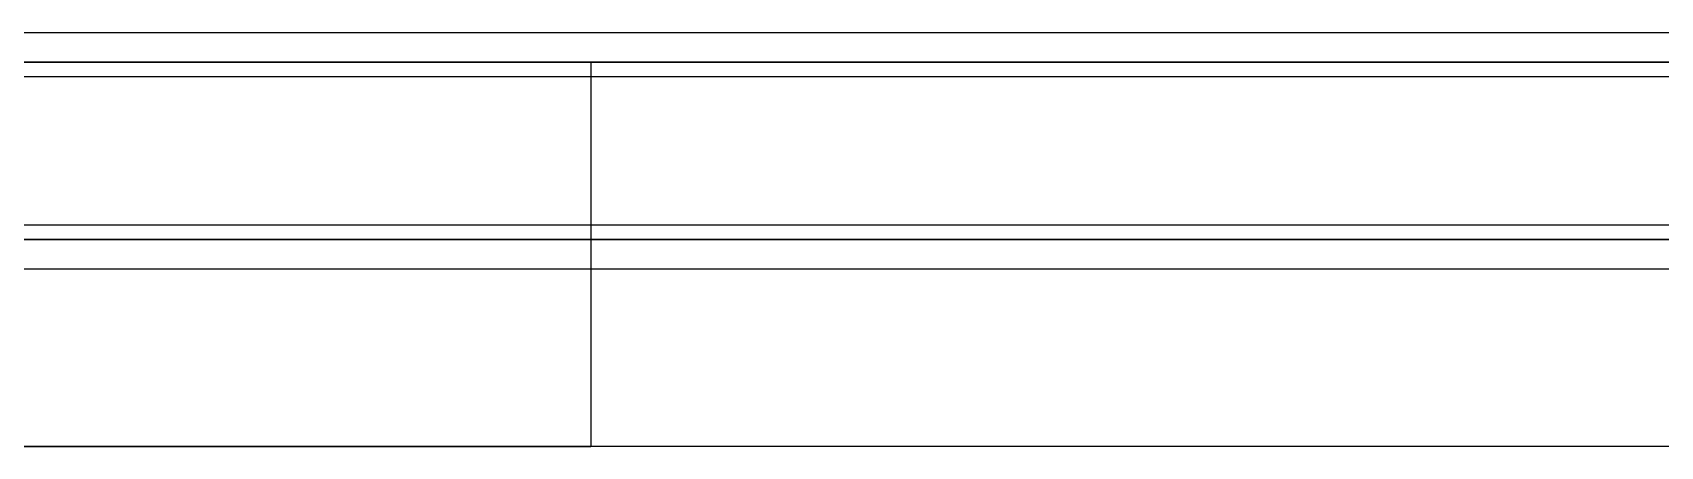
# Model space of a CAD drawing. Header units: millimetres. Extents: x -228 to 213, y -31 to 12.
# Drawn here: x -212.95 to -198.97, y -31.45 to -27.89 of the extents above; entities that cross this region are included whole.
import ezdxf

# ---------------------------------------------------------------- set-up
doc = ezdxf.new("R2010")
doc.units = ezdxf.units.MM
doc.layers.add('Feature', color=7, linetype='CONTINUOUS')

msp = doc.modelspace()

# ---------------------------------------------------------------- linework, layer by layer
at = {"layer": 'Feature'}
for p, q in [((-218.067, -27.8949, 135.076), (203.573, -27.8949, 135.076)), ((-218.067, -27.8949, 135.076), (203.573, -27.8949, 135.076)), ((-218.067, -27.8949, 136.346), (203.573, -27.8949, 136.346)), ((-218.067, -27.8949, 136.346), (203.573, -27.8949, 136.346)), ((204.716, -28.1489, -62.536), (-219.21, -28.1489, -62.536)), ((-208.16, -28.1489, -27.5221), (-219.21, -28.1489, -27.5221)), ((-219.21, -28.1489, -23.5851), (-208.16, -28.1489, -23.5851)), ((-208.16, -28.1489, -19.9529), (-219.21, -28.1489, -19.9529)), ((-219.21, -28.1489, -16.0159), (-208.16, -28.1489, -16.0159)), ((-208.16, -28.1489, -12.3837), (-219.21, -28.1489, -12.3837)), ((-219.21, -28.1489, -8.4467), (-208.16, -28.1489, -8.4467)), ((-208.16, -28.1489, -4.8145), (-219.21, -28.1489, -4.8145)), ((-219.21, -28.1489, -0.8775), (-208.16, -28.1489, -0.8775)), ((-208.16, -28.1489, 2.7547), (-219.21, -28.1489, 2.7547)), ((-219.21, -28.1489, 6.6917), (-208.16, -28.1489, 6.6917)), ((-208.16, -28.1489, 10.3239), (-219.21, -28.1489, 10.3239)), ((-219.21, -28.1489, 14.2609), (-208.16, -28.1489, 14.2609)), ((-208.16, -28.1489, 17.8931), (-219.21, -28.1489, 17.8931)), ((-219.21, -28.1489, 21.8301), (-208.16, -28.1489, 21.8301)), ((-208.16, -28.1489, 25.4623), (-219.21, -28.1489, 25.4623)), ((-219.21, -28.1489, 29.3993), (-208.16, -28.1489, 29.3993)), ((-208.16, -28.1489, 33.0315), (-219.21, -28.1489, 33.0315)), ((-219.21, -28.1489, 36.9685), (-208.16, -28.1489, 36.9685)), ((-208.16, -28.1489, 40.6007), (-219.21, -28.1489, 40.6007)), ((-219.21, -28.1489, 44.5377), (-208.16, -28.1489, 44.5377)), ((-208.16, -28.1489, 48.1699), (-219.21, -28.1489, 48.1699)), ((-219.21, -28.1489, 52.1069), (-208.16, -28.1489, 52.1069)), ((-208.16, -28.1489, 55.7391), (-219.21, -28.1489, 55.7391)), ((-219.21, -28.1489, 59.6761), (-208.16, -28.1489, 59.6761)), ((-208.16, -28.1489, 63.3083), (-219.21, -28.1489, 63.3083)), ((-219.21, -28.1489, 67.2453), (-208.16, -28.1489, 67.2453)), ((-208.16, -28.1489, 70.8775), (-219.21, -28.1489, 70.8775)), ((-219.21, -28.1489, 74.8145), (-208.16, -28.1489, 74.8145)), ((-208.16, -28.1489, 78.4467), (-219.21, -28.1489, 78.4467)), ((-219.21, -28.1489, 82.3837), (-208.16, -28.1489, 82.3837)), ((-208.16, -28.1489, 86.0159), (-219.21, -28.1489, 86.0159)), ((-219.21, -28.1489, 89.9529), (-208.16, -28.1489, 89.9529)), ((-208.16, -28.1489, 93.5851), (-219.21, -28.1489, 93.5851)), ((-219.21, -28.1489, 97.5221), (-208.16, -28.1489, 97.5221)), ((-219.21, -28.1489, 132.536), (204.716, -28.1489, 132.536)), ((204.716, -28.1489, 135.076), (-219.21, -28.1489, 135.076)), ((-219.21, -28.1489, 136.6), (204.716, -28.1489, 136.6)), ((-219.21, -28.1489, -66.6), (204.716, -28.1489, -66.6)), ((-219.21, -28.1489, 136.6), (204.716, -28.1489, 136.6)), ((-219.21, -28.1489, -65.076), (204.716, -28.1489, -65.076)), ((-219.21, -28.1489, -66.6), (204.716, -28.1489, -66.6)), ((-208.16, -28.1489, -27.5221), (-219.21, -28.1489, -27.5221)), ((-219.21, -28.1489, -23.5851), (-208.16, -28.1489, -23.5851)), ((-208.16, -28.1489, -19.9529), (-219.21, -28.1489, -19.9529)), ((-219.21, -28.1489, -16.0159), (-208.16, -28.1489, -16.0159)), ((-208.16, -28.1489, -12.3837), (-219.21, -28.1489, -12.3837)), ((-219.21, -28.1489, -8.4467), (-208.16, -28.1489, -8.4467)), ((-208.16, -28.1489, -4.8145), (-219.21, -28.1489, -4.8145)), ((-219.21, -28.1489, -0.8775), (-208.16, -28.1489, -0.8775)), ((-208.16, -28.1489, 2.7547), (-219.21, -28.1489, 2.7547)), ((-219.21, -28.1489, 6.6917), (-208.16, -28.1489, 6.6917)), ((-208.16, -28.1489, 10.3239), (-219.21, -28.1489, 10.3239)), ((-219.21, -28.1489, 14.2609), (-208.16, -28.1489, 14.2609)), ((-208.16, -28.1489, 17.8931), (-219.21, -28.1489, 17.8931)), ((-219.21, -28.1489, 21.8301), (-208.16, -28.1489, 21.8301)), ((-208.16, -28.1489, 25.4623), (-219.21, -28.1489, 25.4623)), ((-219.21, -28.1489, 29.3993), (-208.16, -28.1489, 29.3993)), ((-208.16, -28.1489, 33.0315), (-219.21, -28.1489, 33.0315)), ((-219.21, -28.1489, 36.9685), (-208.16, -28.1489, 36.9685)), ((-208.16, -28.1489, 40.6007), (-219.21, -28.1489, 40.6007)), ((-219.21, -28.1489, 44.5377), (-208.16, -28.1489, 44.5377)), ((-208.16, -28.1489, 48.1699), (-219.21, -28.1489, 48.1699)), ((-219.21, -28.1489, 52.1069), (-208.16, -28.1489, 52.1069)), ((-208.16, -28.1489, 55.7391), (-219.21, -28.1489, 55.7391)), ((-219.21, -28.1489, 59.6761), (-208.16, -28.1489, 59.6761)), ((-208.16, -28.1489, 63.3083), (-219.21, -28.1489, 63.3083)), ((-219.21, -28.1489, 67.2453), (-208.16, -28.1489, 67.2453)), ((-208.16, -28.1489, 70.8775), (-219.21, -28.1489, 70.8775)), ((-219.21, -28.1489, 74.8145), (-208.16, -28.1489, 74.8145)), ((-208.16, -28.1489, 78.4467), (-219.21, -28.1489, 78.4467)), ((-219.21, -28.1489, 82.3837), (-208.16, -28.1489, 82.3837)), ((-208.16, -28.1489, 86.0159), (-219.21, -28.1489, 86.0159)), ((-219.21, -28.1489, 89.9529), (-208.16, -28.1489, 89.9529)), ((-208.16, -28.1489, 93.5851), (-219.21, -28.1489, 93.5851)), ((-219.21, -28.1489, 97.5221), (-208.16, -28.1489, 97.5221)), ((204.716, -28.1489, 135.076), (-219.21, -28.1489, 135.076)), ((-219.21, -28.1489, 132.536), (204.716, -28.1489, 132.536)), ((204.716, -28.1489, -62.536), (-219.21, -28.1489, -62.536)), ((-219.21, -28.1489, -65.076), (204.716, -28.1489, -65.076)), ((-208.16, -28.1489, -23.5851), (-208.16, -28.1489, -27.5221)), ((-208.16, -28.1489, -16.0159), (-208.16, -28.1489, -19.9529)), ((-208.16, -28.1489, -8.4467), (-208.16, -28.1489, -12.3837)), ((-208.16, -28.1489, -0.8775), (-208.16, -28.1489, -4.8145)), ((-208.16, -28.1489, 6.6917), (-208.16, -28.1489, 2.7547)), ((-208.16, -28.1489, 14.2609), (-208.16, -28.1489, 10.3239)), ((-208.16, -28.1489, 21.8301), (-208.16, -28.1489, 17.8931)), ((-208.16, -28.1489, 29.3993), (-208.16, -28.1489, 25.4623)), ((-208.16, -28.1489, 36.9685), (-208.16, -28.1489, 33.0315)), ((-208.16, -28.1489, 44.5377), (-208.16, -28.1489, 40.6007)), ((-208.16, -28.1489, 52.1069), (-208.16, -28.1489, 48.1699)), ((-208.16, -28.1489, 59.6761), (-208.16, -28.1489, 55.7391)), ((-208.16, -28.1489, 67.2453), (-208.16, -28.1489, 63.3083)), ((-208.16, -28.1489, 74.8145), (-208.16, -28.1489, 70.8775)), ((-208.16, -28.1489, 82.3837), (-208.16, -28.1489, 78.4467)), ((-208.16, -28.1489, 89.9529), (-208.16, -28.1489, 86.0159)), ((-208.16, -28.1489, 97.5221), (-208.16, -28.1489, 93.5851)), ((-208.16, -28.1489, -23.5851), (-208.16, -28.1489, -27.5221)), ((-208.16, -28.1489, -27.5221), (-208.16, -31.4509, -27.5221)), ((-208.16, -28.1489, -23.5851), (-208.16, -31.4509, -23.5851)), ((-208.16, -28.1489, -27.5221), (-208.16, -31.4509, -27.5221)), ((-208.16, -28.1489, -23.5851), (-208.16, -31.4509, -23.5851)), ((-208.16, -28.1489, -16.0159), (-208.16, -28.1489, -19.9529)), ((-208.16, -28.1489, -19.9529), (-208.16, -31.4509, -19.9529)), ((-208.16, -28.1489, -16.0159), (-208.16, -31.4509, -16.0159)), ((-208.16, -28.1489, -19.9529), (-208.16, -31.4509, -19.9529)), ((-208.16, -28.1489, -16.0159), (-208.16, -31.4509, -16.0159)), ((-208.16, -28.1489, -8.4467), (-208.16, -28.1489, -12.3837)), ((-208.16, -28.1489, -12.3837), (-208.16, -31.4509, -12.3837)), ((-208.16, -28.1489, -8.4467), (-208.16, -31.4509, -8.4467)), ((-208.16, -28.1489, -12.3837), (-208.16, -31.4509, -12.3837)), ((-208.16, -28.1489, -8.4467), (-208.16, -31.4509, -8.4467)), ((-208.16, -28.1489, -0.8775), (-208.16, -28.1489, -4.8145)), ((-208.16, -28.1489, -4.8145), (-208.16, -31.4509, -4.8145)), ((-208.16, -28.1489, -0.8775), (-208.16, -31.4509, -0.8775)), ((-208.16, -28.1489, -4.8145), (-208.16, -31.4509, -4.8145)), ((-208.16, -28.1489, -0.8775), (-208.16, -31.4509, -0.8775)), ((-208.16, -28.1489, 6.6917), (-208.16, -28.1489, 2.7547)), ((-208.16, -28.1489, 2.7547), (-208.16, -31.4509, 2.7547)), ((-208.16, -28.1489, 6.6917), (-208.16, -31.4509, 6.6917)), ((-208.16, -28.1489, 2.7547), (-208.16, -31.4509, 2.7547)), ((-208.16, -28.1489, 6.6917), (-208.16, -31.4509, 6.6917)), ((-208.16, -28.1489, 14.2609), (-208.16, -28.1489, 10.3239)), ((-208.16, -28.1489, 10.3239), (-208.16, -31.4509, 10.3239)), ((-208.16, -28.1489, 14.2609), (-208.16, -31.4509, 14.2609)), ((-208.16, -28.1489, 10.3239), (-208.16, -31.4509, 10.3239)), ((-208.16, -28.1489, 14.2609), (-208.16, -31.4509, 14.2609)), ((-208.16, -28.1489, 21.8301), (-208.16, -28.1489, 17.8931)), ((-208.16, -28.1489, 17.8931), (-208.16, -31.4509, 17.8931)), ((-208.16, -28.1489, 21.8301), (-208.16, -31.4509, 21.8301)), ((-208.16, -28.1489, 17.8931), (-208.16, -31.4509, 17.8931)), ((-208.16, -28.1489, 21.8301), (-208.16, -31.4509, 21.8301)), ((-208.16, -28.1489, 29.3993), (-208.16, -28.1489, 25.4623)), ((-208.16, -28.1489, 25.4623), (-208.16, -31.4509, 25.4623)), ((-208.16, -28.1489, 29.3993), (-208.16, -31.4509, 29.3993)), ((-208.16, -28.1489, 25.4623), (-208.16, -31.4509, 25.4623)), ((-208.16, -28.1489, 29.3993), (-208.16, -31.4509, 29.3993)), ((-208.16, -28.1489, 36.9685), (-208.16, -28.1489, 33.0315)), ((-208.16, -28.1489, 33.0315), (-208.16, -31.4509, 33.0315)), ((-208.16, -28.1489, 36.9685), (-208.16, -31.4509, 36.9685)), ((-208.16, -28.1489, 33.0315), (-208.16, -31.4509, 33.0315)), ((-208.16, -28.1489, 36.9685), (-208.16, -31.4509, 36.9685)), ((-208.16, -28.1489, 44.5377), (-208.16, -28.1489, 40.6007)), ((-208.16, -28.1489, 40.6007), (-208.16, -31.4509, 40.6007)), ((-208.16, -28.1489, 44.5377), (-208.16, -31.4509, 44.5377)), ((-208.16, -28.1489, 40.6007), (-208.16, -31.4509, 40.6007)), ((-208.16, -28.1489, 44.5377), (-208.16, -31.4509, 44.5377)), ((-208.16, -28.1489, 52.1069), (-208.16, -28.1489, 48.1699)), ((-208.16, -28.1489, 48.1699), (-208.16, -31.4509, 48.1699)), ((-208.16, -28.1489, 52.1069), (-208.16, -31.4509, 52.1069)), ((-208.16, -28.1489, 48.1699), (-208.16, -31.4509, 48.1699)), ((-208.16, -28.1489, 52.1069), (-208.16, -31.4509, 52.1069)), ((-208.16, -28.1489, 59.6761), (-208.16, -28.1489, 55.7391)), ((-208.16, -28.1489, 55.7391), (-208.16, -31.4509, 55.7391)), ((-208.16, -28.1489, 59.6761), (-208.16, -31.4509, 59.6761)), ((-208.16, -28.1489, 55.7391), (-208.16, -31.4509, 55.7391)), ((-208.16, -28.1489, 59.6761), (-208.16, -31.4509, 59.6761)), ((-208.16, -28.1489, 67.2453), (-208.16, -28.1489, 63.3083)), ((-208.16, -28.1489, 63.3083), (-208.16, -31.4509, 63.3083)), ((-208.16, -28.1489, 67.2453), (-208.16, -31.4509, 67.2453)), ((-208.16, -28.1489, 63.3083), (-208.16, -31.4509, 63.3083)), ((-208.16, -28.1489, 67.2453), (-208.16, -31.4509, 67.2453)), ((-208.16, -28.1489, 74.8145), (-208.16, -28.1489, 70.8775)), ((-208.16, -28.1489, 70.8775), (-208.16, -31.4509, 70.8775)), ((-208.16, -28.1489, 74.8145), (-208.16, -31.4509, 74.8145)), ((-208.16, -28.1489, 70.8775), (-208.16, -31.4509, 70.8775)), ((-208.16, -28.1489, 74.8145), (-208.16, -31.4509, 74.8145)), ((-208.16, -28.1489, 82.3837), (-208.16, -28.1489, 78.4467)), ((-208.16, -28.1489, 78.4467), (-208.16, -31.4509, 78.4467)), ((-208.16, -28.1489, 82.3837), (-208.16, -31.4509, 82.3837)), ((-208.16, -28.1489, 78.4467), (-208.16, -31.4509, 78.4467)), ((-208.16, -28.1489, 82.3837), (-208.16, -31.4509, 82.3837)), ((-208.16, -28.1489, 89.9529), (-208.16, -28.1489, 86.0159)), ((-208.16, -28.1489, 86.0159), (-208.16, -31.4509, 86.0159)), ((-208.16, -28.1489, 89.9529), (-208.16, -31.4509, 89.9529)), ((-208.16, -28.1489, 86.0159), (-208.16, -31.4509, 86.0159)), ((-208.16, -28.1489, 89.9529), (-208.16, -31.4509, 89.9529)), ((-208.16, -28.1489, 97.5221), (-208.16, -28.1489, 93.5851)), ((-208.16, -28.1489, 93.5851), (-208.16, -31.4509, 93.5851)), ((-208.16, -28.1489, 97.5221), (-208.16, -31.4509, 97.5221)), ((-208.16, -28.1489, 93.5851), (-208.16, -31.4509, 93.5851)), ((-208.16, -28.1489, 97.5221), (-208.16, -31.4509, 97.5221)), ((203.573, -28.2759, -65.076), (-218.067, -28.2759, -65.076)), ((203.573, -28.2759, -65.076), (-218.067, -28.2759, -65.076)), ((203.573, -28.2759, -66.346), (-218.067, -28.2759, -66.346)), ((203.573, -28.2759, -66.346), (-218.067, -28.2759, -66.346)), ((-218.448, -29.5459, 132.688), (-18.1687, -29.5459, 132.688)), ((-218.448, -29.5459, 135.076), (-18.1687, -29.5459, 135.076)), ((-218.448, -29.5459, 135.076), (-18.1687, -29.5459, 135.076)), ((-218.448, -29.5459, 132.688), (-18.1687, -29.5459, 132.688)), ((-220.81, -29.6729, 135.076), (206.317, -29.6729, 135.076)), ((206.317, -29.6729, 132.536), (-220.81, -29.6729, 132.536)), ((206.317, -29.6729, 132.536), (-220.81, -29.6729, 132.536)), ((-220.81, -29.6729, 135.076), (206.317, -29.6729, 135.076)), ((-220.81, -29.6729, -62.536), (206.317, -29.6729, -62.536)), ((206.317, -29.6729, -65.076), (-220.81, -29.6729, -65.076)), ((-220.81, -29.6729, -62.536), (206.317, -29.6729, -62.536)), ((206.317, -29.6729, -65.076), (-220.81, -29.6729, -65.076)), ((-18.1687, -29.9269, -65.076), (-218.448, -29.9269, -65.076)), ((-18.1687, -29.9269, -65.076), (-218.448, -29.9269, -65.076)), ((-18.1687, -29.9269, -62.6884), (-218.448, -29.9269, -62.6884)), ((-18.1687, -29.9269, -62.6884), (-218.448, -29.9269, -62.6884)), ((-185.884, -31.4509, 136.6), (-222.384, -31.4509, 136.6)), ((-222.384, -31.4509, 97.5221), (-208.16, -31.4509, 97.5221)), ((-208.16, -31.4509, 93.5851), (-222.384, -31.4509, 93.5851)), ((-222.384, -31.4509, 89.9529), (-208.16, -31.4509, 89.9529)), ((-208.16, -31.4509, 86.0159), (-222.384, -31.4509, 86.0159)), ((-222.384, -31.4509, 82.3837), (-208.16, -31.4509, 82.3837)), ((-208.16, -31.4509, 78.4467), (-222.384, -31.4509, 78.4467)), ((-222.384, -31.4509, 74.8145), (-208.16, -31.4509, 74.8145)), ((-208.16, -31.4509, 70.8775), (-222.384, -31.4509, 70.8775)), ((-222.384, -31.4509, 67.2453), (-208.16, -31.4509, 67.2453)), ((-208.16, -31.4509, 63.3083), (-222.384, -31.4509, 63.3083)), ((-222.384, -31.4509, 59.6761), (-208.16, -31.4509, 59.6761)), ((-208.16, -31.4509, 55.7391), (-222.384, -31.4509, 55.7391)), ((-222.384, -31.4509, 52.1069), (-208.16, -31.4509, 52.1069)), ((-208.16, -31.4509, 48.1699), (-222.384, -31.4509, 48.1699)), ((-222.384, -31.4509, 44.5377), (-208.16, -31.4509, 44.5377)), ((-208.16, -31.4509, 40.6007), (-222.384, -31.4509, 40.6007)), ((-222.384, -31.4509, 36.9685), (-208.16, -31.4509, 36.9685)), ((-208.16, -31.4509, 33.0315), (-222.384, -31.4509, 33.0315)), ((-222.384, -31.4509, 29.3993), (-208.16, -31.4509, 29.3993)), ((-208.16, -31.4509, 25.4623), (-222.384, -31.4509, 25.4623)), ((-222.384, -31.4509, 21.8301), (-208.16, -31.4509, 21.8301)), ((-208.16, -31.4509, 17.8931), (-222.384, -31.4509, 17.8931)), ((-222.384, -31.4509, 14.2609), (-208.16, -31.4509, 14.2609)), ((-208.16, -31.4509, 10.3239), (-222.384, -31.4509, 10.3239)), ((-222.384, -31.4509, 6.6917), (-208.16, -31.4509, 6.6917)), ((-208.16, -31.4509, 2.7547), (-222.384, -31.4509, 2.7547)), ((-222.384, -31.4509, -0.8775), (-208.16, -31.4509, -0.8775)), ((-208.16, -31.4509, -4.8145), (-222.384, -31.4509, -4.8145)), ((-222.384, -31.4509, -8.4467), (-208.16, -31.4509, -8.4467)), ((-208.16, -31.4509, -12.3837), (-222.384, -31.4509, -12.3837)), ((-222.384, -31.4509, -16.0159), (-208.16, -31.4509, -16.0159)), ((-208.16, -31.4509, -19.9529), (-222.384, -31.4509, -19.9529)), ((-222.384, -31.4509, -23.5851), (-208.16, -31.4509, -23.5851)), ((-208.16, -31.4509, -27.5221), (-222.384, -31.4509, -27.5221)), ((-185.884, -31.4509, -66.6), (-222.384, -31.4509, -66.6)), ((-185.884, -31.4509, -66.6), (-222.384, -31.4509, -66.6)), ((-185.884, -31.4509, 136.6), (-222.384, -31.4509, 136.6)), ((-208.16, -31.4509, -27.5221), (-222.384, -31.4509, -27.5221)), ((-222.384, -31.4509, -23.5851), (-208.16, -31.4509, -23.5851)), ((-208.16, -31.4509, -19.9529), (-222.384, -31.4509, -19.9529)), ((-222.384, -31.4509, -16.0159), (-208.16, -31.4509, -16.0159)), ((-208.16, -31.4509, -12.3837), (-222.384, -31.4509, -12.3837)), ((-222.384, -31.4509, -8.4467), (-208.16, -31.4509, -8.4467)), ((-208.16, -31.4509, -4.8145), (-222.384, -31.4509, -4.8145)), ((-222.384, -31.4509, -0.8775), (-208.16, -31.4509, -0.8775)), ((-208.16, -31.4509, 2.7547), (-222.384, -31.4509, 2.7547)), ((-222.384, -31.4509, 6.6917), (-208.16, -31.4509, 6.6917)), ((-208.16, -31.4509, 10.3239), (-222.384, -31.4509, 10.3239)), ((-222.384, -31.4509, 14.2609), (-208.16, -31.4509, 14.2609)), ((-208.16, -31.4509, 17.8931), (-222.384, -31.4509, 17.8931)), ((-222.384, -31.4509, 21.8301), (-208.16, -31.4509, 21.8301)), ((-208.16, -31.4509, 25.4623), (-222.384, -31.4509, 25.4623)), ((-222.384, -31.4509, 29.3993), (-208.16, -31.4509, 29.3993)), ((-208.16, -31.4509, 33.0315), (-222.384, -31.4509, 33.0315)), ((-222.384, -31.4509, 36.9685), (-208.16, -31.4509, 36.9685)), ((-208.16, -31.4509, 40.6007), (-222.384, -31.4509, 40.6007)), ((-222.384, -31.4509, 44.5377), (-208.16, -31.4509, 44.5377)), ((-208.16, -31.4509, 48.1699), (-222.384, -31.4509, 48.1699)), ((-222.384, -31.4509, 52.1069), (-208.16, -31.4509, 52.1069)), ((-208.16, -31.4509, 55.7391), (-222.384, -31.4509, 55.7391)), ((-222.384, -31.4509, 59.6761), (-208.16, -31.4509, 59.6761)), ((-208.16, -31.4509, 63.3083), (-222.384, -31.4509, 63.3083)), ((-222.384, -31.4509, 67.2453), (-208.16, -31.4509, 67.2453)), ((-208.16, -31.4509, 70.8775), (-222.384, -31.4509, 70.8775)), ((-222.384, -31.4509, 74.8145), (-208.16, -31.4509, 74.8145)), ((-208.16, -31.4509, 78.4467), (-222.384, -31.4509, 78.4467)), ((-222.384, -31.4509, 82.3837), (-208.16, -31.4509, 82.3837)), ((-208.16, -31.4509, 86.0159), (-222.384, -31.4509, 86.0159)), ((-222.384, -31.4509, 89.9529), (-208.16, -31.4509, 89.9529)), ((-208.16, -31.4509, 93.5851), (-222.384, -31.4509, 93.5851)), ((-222.384, -31.4509, 97.5221), (-208.16, -31.4509, 97.5221)), ((-208.16, -31.4509, 97.5221), (-208.16, -31.4509, 93.5851)), ((-208.16, -31.4509, 89.9529), (-208.16, -31.4509, 86.0159)), ((-208.16, -31.4509, 82.3837), (-208.16, -31.4509, 78.4467)), ((-208.16, -31.4509, 74.8145), (-208.16, -31.4509, 70.8775)), ((-208.16, -31.4509, 67.2453), (-208.16, -31.4509, 63.3083)), ((-208.16, -31.4509, 59.6761), (-208.16, -31.4509, 55.7391)), ((-208.16, -31.4509, 52.1069), (-208.16, -31.4509, 48.1699)), ((-208.16, -31.4509, 44.5377), (-208.16, -31.4509, 40.6007)), ((-208.16, -31.4509, 36.9685), (-208.16, -31.4509, 33.0315)), ((-208.16, -31.4509, 29.3993), (-208.16, -31.4509, 25.4623)), ((-208.16, -31.4509, 21.8301), (-208.16, -31.4509, 17.8931)), ((-208.16, -31.4509, 14.2609), (-208.16, -31.4509, 10.3239)), ((-208.16, -31.4509, 6.6917), (-208.16, -31.4509, 2.7547)), ((-208.16, -31.4509, -0.8775), (-208.16, -31.4509, -4.8145)), ((-208.16, -31.4509, -8.4467), (-208.16, -31.4509, -12.3837)), ((-208.16, -31.4509, -16.0159), (-208.16, -31.4509, -19.9529)), ((-208.16, -31.4509, -23.5851), (-208.16, -31.4509, -27.5221)), ((-208.16, -31.4509, -23.5851), (-208.16, -31.4509, -27.5221)), ((-208.16, -31.4509, -16.0159), (-208.16, -31.4509, -19.9529)), ((-208.16, -31.4509, -8.4467), (-208.16, -31.4509, -12.3837)), ((-208.16, -31.4509, -0.8775), (-208.16, -31.4509, -4.8145)), ((-208.16, -31.4509, 6.6917), (-208.16, -31.4509, 2.7547)), ((-208.16, -31.4509, 14.2609), (-208.16, -31.4509, 10.3239)), ((-208.16, -31.4509, 21.8301), (-208.16, -31.4509, 17.8931)), ((-208.16, -31.4509, 29.3993), (-208.16, -31.4509, 25.4623)), ((-208.16, -31.4509, 36.9685), (-208.16, -31.4509, 33.0315)), ((-208.16, -31.4509, 44.5377), (-208.16, -31.4509, 40.6007)), ((-208.16, -31.4509, 52.1069), (-208.16, -31.4509, 48.1699)), ((-208.16, -31.4509, 59.6761), (-208.16, -31.4509, 55.7391)), ((-208.16, -31.4509, 67.2453), (-208.16, -31.4509, 63.3083)), ((-208.16, -31.4509, 74.8145), (-208.16, -31.4509, 70.8775)), ((-208.16, -31.4509, 82.3837), (-208.16, -31.4509, 78.4467)), ((-208.16, -31.4509, 89.9529), (-208.16, -31.4509, 86.0159)), ((-208.16, -31.4509, 97.5221), (-208.16, -31.4509, 93.5851))]:
    msp.add_line(p, q, dxfattribs=at)

doc.saveas('drawing.dxf')
